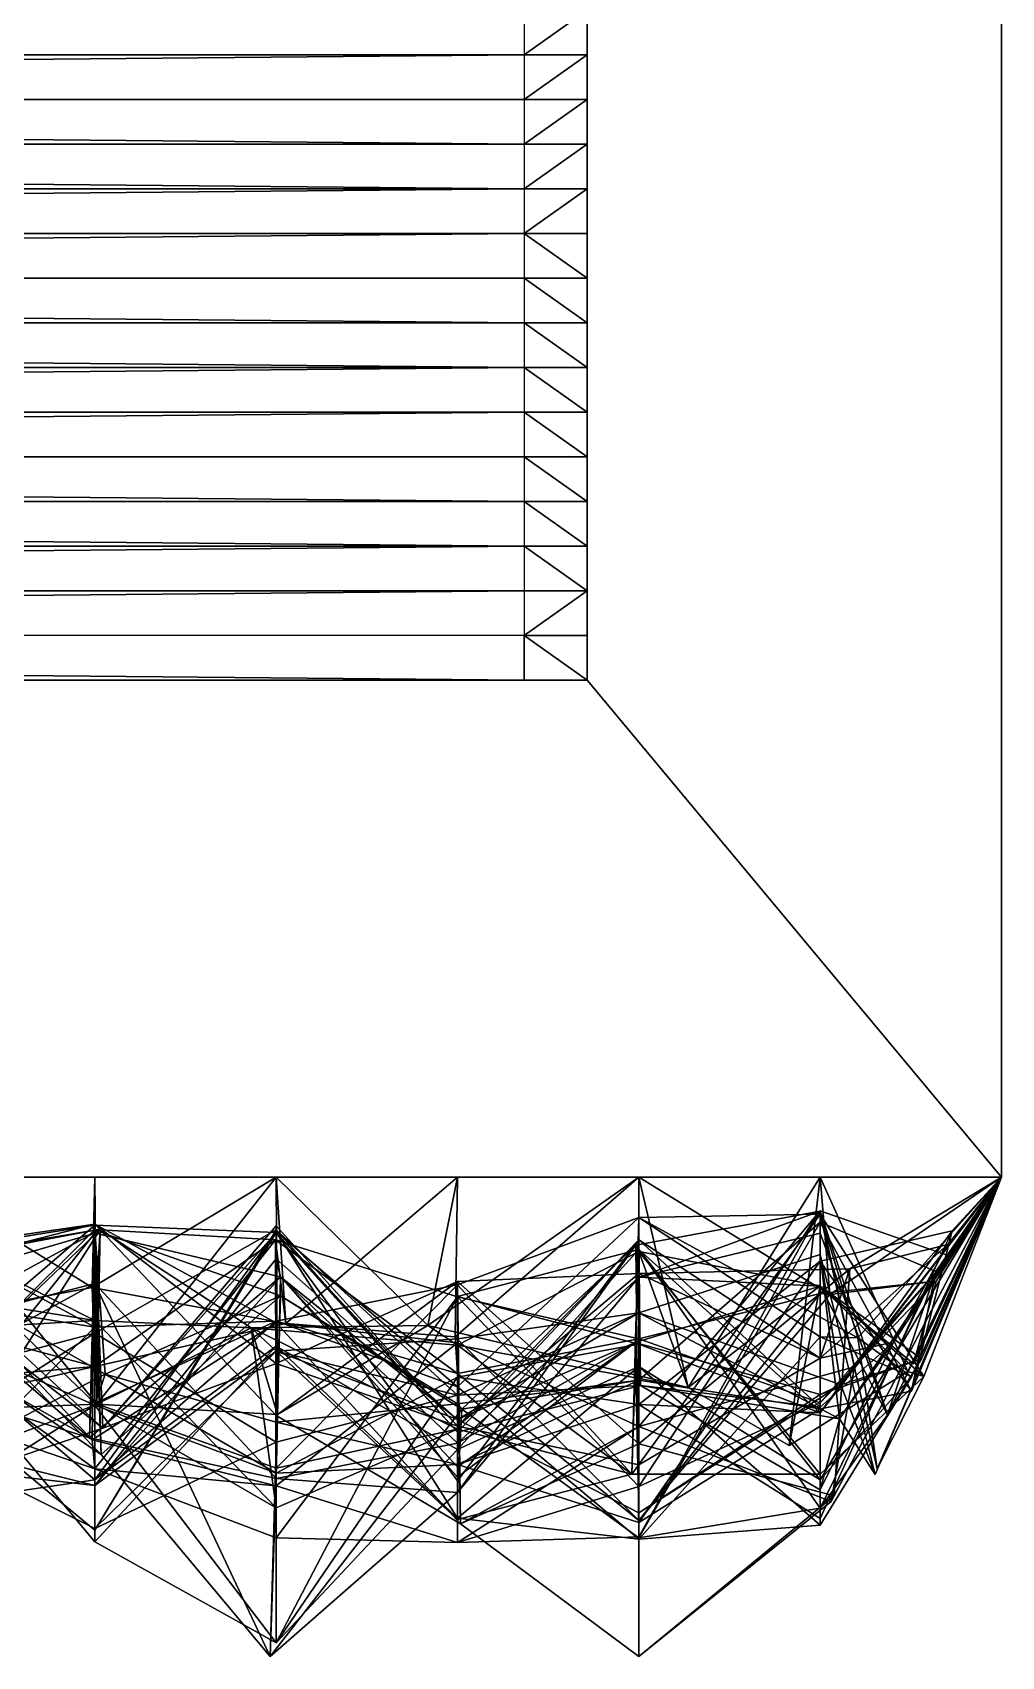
# Model space of a CAD drawing. Extents: x -50 to 50, y -156 to 3.
# Drawn here: x 23.31 to 35, y -155.78 to -136.18 of the extents above; entities that cross this region are included whole.
import ezdxf

# ---------------------------------------------------------------- set-up
doc = ezdxf.new("R2010")
doc.units = 0
doc.linetypes.add('SOLIDLINE', pattern=[0])
for name, color, linetype in [('hull__2', 14, 'SOLIDLINE'), ('kattoelementti1_polysurface5_po', 250, 'SOLIDLINE'), ('rearwall_diffuse__2', 14, 'SOLIDLINE'), ('reduce_kattoelementti1_polysurf', 250, 'SOLIDLINE')]:
    doc.layers.add(name, color=color, linetype=linetype)

msp = doc.modelspace()

# ---------------------------------------------------------------- linework, layer by layer
at = {"layer": 'hull__2', "color": 14}
for points in [[(35, 0), (35, -150), (-35, -150), (-35, 0)], [(35, -150, 40), (35, 0, 40), (30, -6, 40), (30, -144, 40)], [(35, 0), (35, -14.1605, 4.62588), (35, -69.3826, 4.62588), (35, -150)], [(35, -14.1605, 36), (35, 0, 40), (35, -150, 40), (35, -69.3826, 36)], [(35, -69.3826, 4.62588), (35, -69.3826, 36), (35, -150, 40), (35, -150)], [(35, -150, 40), (30, -144, 40), (-30, -144, 40), (-35, -150, 40)]]:
    msp.add_3dface(points, dxfattribs=at)
at = {"layer": 'kattoelementti1_polysurface5_po', "color": 250}
for points in [[(29.2422, -136.453, 42.2319), (30, -135.914, 40), (29.2422, -135.914, 42.7622)], [(29.2422, -136.453, 42.2319), (30, -136.453, 40), (30, -135.914, 40)], [(29.2422, -136.992, 41.6732), (30, -136.453, 40), (29.2422, -136.453, 42.2319)], [(30, -136.453, 40), (29.2422, -136.992, 41.6732), (30, -136.992, 40)], [(29.2422, -137.531, 41.1799), (30, -136.992, 40), (29.2422, -136.992, 41.6732)], [(29.2422, -137.531, 41.1799), (30, -137.531, 40), (30, -136.992, 40)], [(29.2422, -138.07, 40.8346), (30, -137.531, 40), (29.2422, -137.531, 41.1799)], [(30, -138.07, 40), (30, -137.531, 40), (29.2422, -138.07, 40.8346)], [(29.2422, -138.609, 40.6951), (30, -138.07, 40), (29.2422, -138.07, 40.8346)], [(29.2422, -138.609, 40.6951), (30, -138.609, 40), (30, -138.07, 40)], [(30, -139.148, 40), (29.2422, -138.609, 40.6951), (29.2422, -139.148, 40.7849)], [(30, -138.609, 40), (29.2422, -138.609, 40.6951), (30, -139.148, 40)], [(30, -139.688, 40), (29.2422, -139.148, 40.7849), (29.2422, -139.688, 41.0888)], [(29.2422, -139.148, 40.7849), (30, -139.688, 40), (30, -139.148, 40)], [(30, -140.227, 40), (29.2422, -139.688, 41.0888), (29.2422, -140.227, 41.556)], [(30, -140.227, 40), (30, -139.688, 40), (29.2422, -139.688, 41.0888)], [(30, -140.766, 40), (29.2422, -140.227, 41.556), (29.2422, -140.766, 42.1081)], [(30, -140.766, 40), (30, -140.227, 40), (29.2422, -140.227, 41.556)], [(30, -141.305, 40), (29.2422, -140.766, 42.1081), (29.2422, -141.305, 42.6527)], [(30, -140.766, 40), (29.2422, -140.766, 42.1081), (30, -141.305, 40)], [(30, -141.844, 40), (29.2422, -141.305, 42.6527), (29.2422, -141.844, 43.0984)], [(29.2422, -141.305, 42.6527), (30, -141.844, 40), (30, -141.305, 40)], [(30, -142.383, 40), (29.2422, -141.844, 43.0984), (29.2422, -142.383, 43.3706)], [(30, -142.383, 40), (30, -141.844, 40), (29.2422, -141.844, 43.0984)], [(30, -142.922, 40), (29.2422, -142.383, 43.3706), (29.2422, -142.922, 43.4237)], [(30, -142.922, 40), (30, -142.383, 40), (29.2422, -142.383, 43.3706)], [(29.2422, -143.461, 43.2487), (30, -142.922, 40), (29.2422, -142.922, 43.4237)], [(30, -142.922, 40), (29.2422, -143.461, 43.2487), (30, -143.461, 40)], [(-29.2422, -143.461, 43.2487), (29.2422, -144, 40), (29.2422, -143.461, 43.2487)], [(-29.2422, -143.461, 43.2487), (-29.2422, -144, 40), (29.2422, -144, 40)], [(30, -144, 40), (29.2422, -143.461, 43.2487), (29.2422, -144, 40)], [(29.2422, -143.461, 43.2487), (30, -144, 40), (30, -143.461, 40)]]:
    msp.add_3dface(points, dxfattribs=at)
at = {"layer": 'rearwall_diffuse__2', "color": 14}
for points in [[(24.0857, -152.738, 39.2827), (21.875, -150, 40), (21.8244, -152.825, 39.267)], [(21.875, -150), (24.0296, -151.332, 0.95821), (21.9395, -151.72, 1.03944)], [(24.0625, -150), (24.0296, -151.332, 0.95821), (21.875, -150)], [(21.875, -150, 40), (24.0857, -152.738, 39.2827), (24.0625, -150, 40)], [(24.0296, -151.332, 0.95821), (26.25, -150), (26.366, -151.763, 1.02193)], [(26.25, -150), (24.0296, -151.332, 0.95821), (24.0625, -150)], [(24.0625, -150, 40), (24.0857, -152.738, 39.2827), (26.25, -150, 40)], [(26.25, -150, 40), (24.0857, -152.738, 39.2827), (26.2669, -152.865, 39.2598)], [(28.4375, -150), (26.366, -151.763, 1.02193), (26.25, -150)], [(28.0803, -151.787, 39.4543), (26.25, -150, 40), (26.2669, -152.865, 39.2598)], [(26.25, -150, 40), (28.0803, -151.787, 39.4543), (28.4375, -150, 40)], [(26.366, -151.763, 1.02193), (28.4375, -150), (28.4099, -151.925, 1.07113)], [(30.625, -150, 40), (28.0803, -151.787, 39.4543), (31.2187, -152.536, 39.3191)], [(28.4375, -150, 40), (28.0803, -151.787, 39.4543), (30.625, -150, 40)], [(28.4099, -151.925, 1.07113), (30.625, -150), (30.625, -154.141, 1.25)], [(30.625, -150), (28.4099, -151.925, 1.07113), (28.4375, -150)], [(30.625, -150), (32.9303, -151.416, 1.00044), (30.625, -154.141, 1.25)], [(32.8125, -150), (32.9303, -151.416, 1.00044), (30.625, -150)], [(30.625, -150, 40), (31.2187, -152.536, 39.3191), (32.8125, -150, 40)], [(32.8125, -150, 40), (31.2187, -152.536, 39.3191), (32.4396, -153.236, 39.1929)], [(33.8686, -152.346, 39.3535), (32.8125, -150, 40), (32.4396, -153.236, 39.1929)], [(32.8133, -153.65, 31.2495), (32.8125, -152.844, 30), (35, -150, 30)], [(32.8125, -152.844, 30), (34.4046, -150.647, 28.7568), (35, -150, 30)], [(35, -150), (32.9303, -151.416, 1.00044), (32.8125, -150)], [(32.8125, -150, 40), (33.8686, -152.346, 39.3535), (35, -150, 40)], [(32.8133, -153.65, 31.2495), (35, -150, 30), (35, -150, 31.25)], [(35, -150, 31.25), (33.9146, -152.407, 33.1234), (32.8133, -153.65, 31.2495)], [(32.9303, -151.416, 1.00044), (35, -150), (33.9377, -152.253, 1.03908)], [(32.983, -153.846, 8.26352), (32.9434, -153.914, 7.49351), (35, -150, 7.5)], [(33.2259, -152.286, 6.40867), (35, -150, 7.5), (32.9434, -153.914, 7.49351)], [(32.983, -153.846, 8.26352), (35, -150, 7.5), (35, -150, 8.75)], [(33.1695, -151.105, 9.8281), (32.983, -153.846, 8.26352), (35, -150, 8.75)], [(33.0445, -152.917, 14.9662), (35, -150, 16.25), (33.4773, -153.586, 16.327)], [(35, -150, 16.25), (33.0445, -152.917, 14.9662), (35, -150, 15)], [(33.6978, -151.991, 13.2851), (35, -150, 15), (33.0445, -152.917, 14.9662)], [(35, -150, 17.5), (34.0343, -152.191, 19.3828), (33.0612, -152.506, 17.4643)], [(35, -150, 16.25), (33.0612, -152.506, 17.4643), (33.4773, -153.586, 16.327)], [(35, -150, 17.5), (33.0612, -152.506, 17.4643), (35, -150, 16.25)], [(35, -150, 10), (34.3533, -150.81, 11.1916), (33.1695, -151.105, 9.8281)], [(33.1695, -151.105, 9.8281), (35, -150, 8.75), (35, -150, 10)], [(33.2259, -152.286, 6.40867), (35, -150, 5), (35, -150, 6.25)], [(33.2259, -152.286, 6.40867), (34.3763, -150.951, 4.32978), (35, -150, 5)], [(35, -150, 7.5), (33.2259, -152.286, 6.40867), (35, -150, 6.25)], [(33.2653, -151.936, 35.0609), (35, -150, 36.25), (33.4988, -153.518, 36.3014)], [(35, -150, 36.25), (33.2653, -151.936, 35.0609), (35, -150, 35)], [(33.9146, -152.407, 33.1234), (35, -150, 35), (33.2653, -151.936, 35.0609)], [(35, -150, 36.25), (34.063, -152.406, 37.9917), (33.4988, -153.518, 36.3014)], [(35, -150, 23.75), (33.6256, -152.867, 21.9811), (35, -150, 22.5)], [(34.2081, -151.136, 24.1639), (33.6256, -152.867, 21.9811), (35, -150, 23.75)], [(34.0343, -152.191, 19.3828), (35, -150, 21.25), (33.6256, -152.867, 21.9811)], [(35, -150, 22.5), (33.6256, -152.867, 21.9811), (35, -150, 21.25)], [(35, -150, 13.75), (33.6978, -151.991, 13.2851), (35, -150, 12.5)], [(33.6978, -151.991, 13.2851), (34.3533, -150.81, 11.1916), (35, -150, 12.5)], [(35, -150, 15), (33.6978, -151.991, 13.2851), (35, -150, 13.75)], [(35, -150, 38.75), (33.8686, -152.346, 39.3535), (34.063, -152.406, 37.9917)], [(35, -150, 40), (33.8686, -152.346, 39.3535), (35, -150, 38.75)], [(34.4046, -150.647, 28.7568), (33.9144, -152.583, 26.6114), (35, -150, 27.5)], [(35, -150, 25), (33.9144, -152.583, 26.6114), (34.2081, -151.136, 24.1639)], [(35, -150, 26.25), (33.9144, -152.583, 26.6114), (35, -150, 25)], [(35, -150, 27.5), (33.9144, -152.583, 26.6114), (35, -150, 26.25)], [(35, -150, 33.75), (33.9146, -152.407, 33.1234), (35, -150, 32.5)], [(35, -150, 32.5), (33.9146, -152.407, 33.1234), (35, -150, 31.25)], [(35, -150, 35), (33.9146, -152.407, 33.1234), (35, -150, 33.75)], [(35, -150, 1.25), (33.9377, -152.253, 1.03908), (35, -150)], [(35, -150, 1.25), (34.2136, -151.253, 2.34656), (33.9377, -152.253, 1.03908)], [(35, -150, 18.75), (34.0343, -152.191, 19.3828), (35, -150, 17.5)], [(35, -150, 21.25), (34.0343, -152.191, 19.3828), (35, -150, 20)], [(35, -150, 20), (34.0343, -152.191, 19.3828), (35, -150, 18.75)], [(35, -150, 38.75), (34.063, -152.406, 37.9917), (35, -150, 37.5)], [(35, -150, 37.5), (34.063, -152.406, 37.9917), (35, -150, 36.25)], [(35, -150, 25), (34.2081, -151.136, 24.1639), (35, -150, 23.75)], [(34.2136, -151.253, 2.34656), (35, -150, 3.75), (34.3763, -150.951, 4.32978)], [(35, -150, 3.75), (34.2136, -151.253, 2.34656), (35, -150, 2.5)], [(35, -150, 2.5), (34.2136, -151.253, 2.34656), (35, -150, 1.25)], [(35, -150, 11.25), (34.3533, -150.81, 11.1916), (35, -150, 10)], [(35, -150, 12.5), (34.3533, -150.81, 11.1916), (35, -150, 11.25)], [(35, -150, 5), (34.3763, -150.951, 4.32978), (35, -150, 3.75)], [(34.4046, -150.647, 28.7568), (35, -150, 27.5), (35, -150, 28.75)], [(35, -150, 30), (34.4046, -150.647, 28.7568), (35, -150, 28.75)], [(30.625, -150.487, 35), (28.4375, -152.528, 33.75), (30.625, -154.369, 33.75)], [(28.4375, -151.3, 35), (28.4375, -152.528, 33.75), (30.625, -150.487, 35)], [(30.5404, -153.585, 36.8255), (28.4375, -151.3, 35), (30.625, -150.487, 35)], [(30.625, -150.487, 35), (32.8125, -150.444, 36.25), (30.5404, -153.585, 36.8255)], [(30.5404, -153.585, 36.8255), (32.8125, -150.444, 36.25), (32.8125, -153.582, 37.5)], [(30.625, -151.205, 21.25), (32.8125, -150.409, 22.5), (30.5872, -150.82, 23.0025)], [(32.8125, -150.409, 22.5), (32.8125, -153.992, 23.75), (30.5872, -150.82, 23.0025)], [(32.8125, -150.404, 5), (30.625, -153.007, 6.25), (30.625, -154.34, 5)], [(32.8125, -150.404, 5), (33.2259, -152.286, 6.40867), (30.625, -153.007, 6.25)], [(30.625, -153.733, 3.75), (32.8125, -150.404, 5), (30.625, -154.34, 5)], [(30.625, -153.733, 3.75), (32.8125, -152.721, 3.75), (32.8125, -150.404, 5)], [(30.625, -151.205, 21.25), (32.8125, -150.674, 21.25), (32.8125, -150.409, 22.5)], [(32.8125, -150.444, 36.25), (30.625, -150.487, 35), (33.2653, -151.936, 35.0609)], [(30.625, -150.487, 35), (32.8125, -151.925, 33.75), (33.2653, -151.936, 35.0609)], [(30.625, -154.369, 33.75), (32.8125, -151.925, 33.75), (30.625, -150.487, 35)], [(34.3763, -150.951, 4.32978), (33.2259, -152.286, 6.40867), (32.8125, -150.404, 5)], [(32.8125, -150.404, 5), (32.8125, -152.721, 3.75), (34.3763, -150.951, 4.32978)], [(33.6256, -152.867, 21.9811), (32.8125, -153.992, 23.75), (32.8125, -150.409, 22.5)], [(32.8125, -150.409, 22.5), (32.8125, -150.674, 21.25), (33.6256, -152.867, 21.9811)], [(33.4988, -153.518, 36.3014), (32.8125, -150.444, 36.25), (33.2653, -151.936, 35.0609)], [(32.8125, -150.444, 36.25), (34.063, -152.406, 37.9917), (32.8125, -153.582, 37.5)], [(34.063, -152.406, 37.9917), (32.8125, -150.444, 36.25), (33.4988, -153.518, 36.3014)], [(21.7497, -151.158, 9.23055), (24.0625, -150.565, 8.75), (24.1564, -153.029, 10.8298)], [(21.875, -150.884, 7.5), (24.0625, -150.565, 8.75), (21.7497, -151.158, 9.23055)], [(21.875, -151.053, 25), (24.0625, -150.64, 26.25), (21.782, -151.019, 26.7967)], [(21.782, -151.019, 26.7967), (24.0625, -150.64, 26.25), (24.1844, -152.378, 28.31)], [(24.1263, -150.63, 38.0081), (21.8244, -152.825, 39.267), (21.875, -154.171, 38.75)], [(21.8244, -152.825, 39.267), (24.1263, -150.63, 38.0081), (24.0857, -152.738, 39.2827)], [(24.0625, -150.676, 18.75), (21.875, -151.316, 20), (21.8259, -153.464, 18.1369)], [(24.0625, -153.72, 17.5), (24.0625, -150.676, 18.75), (21.8259, -153.464, 18.1369)], [(24.0625, -150.565, 8.75), (21.875, -150.884, 7.5), (24.0272, -153.167, 6.80151)], [(21.875, -150.928, 12.5), (24.1564, -153.029, 10.8298), (24.0625, -150.576, 12.5)], [(21.875, -152.457, 13.75), (24.0625, -150.576, 12.5), (24.0625, -154.261, 13.75)], [(21.875, -150.928, 12.5), (24.0625, -150.576, 12.5), (21.875, -152.457, 13.75)], [(24.0625, -151.729, 36.25), (21.875, -150.625, 35), (24.0625, -152.725, 35)], [(21.875, -150.625, 35), (24.0625, -151.729, 36.25), (21.875, -151.38, 36.25)], [(21.875, -150.625, 35), (24.0625, -151.811, 33.75), (24.0625, -152.725, 35)], [(21.875, -151.461, 33.75), (24.0625, -151.811, 33.75), (21.875, -150.625, 35)], [(21.875, -151.858, 37.5), (24.1263, -150.63, 38.0081), (21.875, -154.171, 38.75)], [(21.875, -151.858, 37.5), (24.0625, -151.729, 36.25), (24.1263, -150.63, 38.0081)], [(24.0625, -150.64, 26.25), (21.875, -151.053, 25), (24.1369, -153.347, 24.2132)], [(21.875, -151.316, 20), (24.0625, -150.676, 18.75), (23.9956, -153.146, 20.7596)], [(21.9013, -152.78, 4.39227), (24.0625, -150.629, 3.75), (24.0625, -153.518, 5)], [(21.9013, -152.78, 4.39227), (24.0625, -152.285, 2.5), (24.0625, -150.629, 3.75)], [(23.9956, -153.146, 20.7596), (24.0625, -150.676, 18.75), (26.303, -151.202, 19.3116)], [(26.25, -151.755, 7.5), (24.0625, -150.565, 8.75), (24.0272, -153.167, 6.80151)], [(26.25, -152.875, 8.75), (24.0625, -150.565, 8.75), (26.25, -151.755, 7.5)], [(24.0625, -150.565, 8.75), (26.25, -152.249, 10), (24.1564, -153.029, 10.8298)], [(26.25, -152.249, 10), (24.0625, -150.565, 8.75), (26.25, -152.875, 8.75)], [(26.25, -150.667, 12.5), (24.0625, -154.261, 13.75), (24.0625, -150.576, 12.5)], [(24.1564, -153.029, 10.8298), (26.25, -150.667, 12.5), (24.0625, -150.576, 12.5)], [(26.2411, -150.756, 2.95586), (24.0625, -150.629, 3.75), (24.0625, -152.285, 2.5)], [(24.0625, -153.518, 5), (24.0625, -150.629, 3.75), (26.2411, -150.756, 2.95586)], [(24.1263, -150.63, 38.0081), (24.0625, -151.729, 36.25), (25.9489, -151.819, 38.2161)], [(26.25, -150.633, 13.75), (24.0625, -154.261, 13.75), (26.25, -150.667, 12.5)], [(26.25, -150.633, 13.75), (24.0625, -151.881, 15), (24.0625, -154.261, 13.75)], [(26.25, -153.195, 15), (24.0625, -151.881, 15), (26.25, -150.633, 13.75)], [(26.3001, -151.432, 25.887), (24.0625, -150.64, 26.25), (24.1369, -153.347, 24.2132)], [(26.3001, -151.432, 25.887), (24.1844, -152.378, 28.31), (24.0625, -150.64, 26.25)], [(26.25, -151.736, 33.75), (24.0625, -153.652, 32.5), (26.25, -150.654, 32.5)], [(24.0625, -153.652, 32.5), (26.25, -152.038, 31.25), (26.25, -150.654, 32.5)], [(24.0625, -153.72, 17.5), (26.303, -151.202, 19.3116), (24.0625, -150.676, 18.75)], [(25.9489, -151.819, 38.2161), (24.0857, -152.738, 39.2827), (24.1263, -150.63, 38.0081)], [(26.25, -152.249, 10), (26.25, -150.588, 11.25), (24.1564, -153.029, 10.8298)], [(26.25, -150.667, 12.5), (24.1564, -153.029, 10.8298), (26.25, -150.588, 11.25)], [(26.25, -150.588, 11.25), (28.4375, -153.003, 11.25), (26.25, -150.667, 12.5)], [(26.25, -152.249, 10), (28.4375, -153.003, 11.25), (26.25, -150.588, 11.25)], [(26.25, -150.633, 13.75), (28.4375, -152.631, 15), (26.25, -153.195, 15)], [(26.25, -150.633, 13.75), (28.4375, -153.075, 13.75), (28.4375, -152.631, 15)], [(26.25, -150.667, 12.5), (28.4375, -153.075, 13.75), (26.25, -150.633, 13.75)], [(26.25, -152.038, 31.25), (28.4375, -154.113, 32.5), (26.25, -150.654, 32.5)], [(28.4375, -152.528, 33.75), (26.25, -150.654, 32.5), (28.4375, -154.113, 32.5)], [(26.25, -150.654, 32.5), (28.4375, -152.528, 33.75), (26.25, -151.736, 33.75)], [(26.25, -150.667, 12.5), (28.4375, -153.003, 11.25), (28.4375, -153.663, 12.5)], [(28.4375, -153.075, 13.75), (26.25, -150.667, 12.5), (28.4375, -153.663, 12.5)], [(32.8125, -150.542, 25), (30.625, -152.447, 26.25), (30.625, -154.353, 25)], [(32.8125, -150.542, 25), (32.8125, -152.796, 26.25), (30.625, -152.447, 26.25)], [(30.625, -154.353, 25), (32.8125, -153.992, 23.75), (32.8125, -150.542, 25)], [(32.8125, -151.313, 20), (32.8125, -150.674, 21.25), (30.625, -151.205, 21.25)], [(33.9144, -152.583, 26.6114), (32.8125, -150.542, 25), (34.2081, -151.136, 24.1639)], [(33.9144, -152.583, 26.6114), (32.8125, -152.796, 26.25), (32.8125, -150.542, 25)], [(32.8125, -150.542, 25), (32.8125, -153.992, 23.75), (34.2081, -151.136, 24.1639)], [(34.4046, -150.647, 28.7568), (32.8125, -151.014, 27.5), (33.9144, -152.583, 26.6114)], [(34.4046, -150.647, 28.7568), (32.8125, -154.119, 28.75), (32.8125, -151.014, 27.5)], [(32.8125, -152.844, 30), (32.8125, -154.119, 28.75), (34.4046, -150.647, 28.7568)], [(33.6256, -152.867, 21.9811), (32.8125, -150.674, 21.25), (32.8125, -151.313, 20)], [(21.875, -150.884, 7.5), (21.875, -151.934, 6.25), (24.0272, -153.167, 6.80151)], [(24.0625, -152.285, 2.5), (26.366, -151.763, 1.02193), (26.2411, -150.756, 2.95586)], [(24.0625, -153.518, 5), (26.2411, -150.756, 2.95586), (26.25, -154.35, 5)], [(26.366, -151.763, 1.02193), (28.4375, -152.369, 2.5), (26.2411, -150.756, 2.95586)], [(28.4375, -151.442, 3.75), (26.25, -154.35, 5), (26.2411, -150.756, 2.95586)], [(28.4375, -152.369, 2.5), (28.4375, -151.442, 3.75), (26.2411, -150.756, 2.95586)], [(28.4375, -153.003, 11.25), (30.625, -150.755, 12.5), (28.4375, -153.663, 12.5)], [(30.625, -150.755, 12.5), (28.4375, -153.003, 11.25), (30.625, -153.47, 11.25)], [(30.625, -150.755, 12.5), (28.4375, -153.075, 13.75), (28.4375, -153.663, 12.5)], [(30.6439, -152.513, 14.2405), (28.4375, -153.075, 13.75), (30.625, -150.755, 12.5)], [(28.4375, -153.803, 22.5), (30.625, -151.205, 21.25), (30.5872, -150.82, 23.0025)], [(30.5872, -150.82, 23.0025), (28.4907, -152.799, 24.2936), (28.4375, -153.803, 22.5)], [(28.4375, -151.44, 30), (30.625, -150.87, 31.25), (28.4375, -153.286, 31.25)], [(30.625, -152.015, 30), (30.625, -150.87, 31.25), (28.4375, -151.44, 30)], [(30.625, -152.285, 32.5), (28.4375, -153.286, 31.25), (30.625, -150.87, 31.25)], [(31.2187, -152.536, 39.3191), (28.4375, -152.026, 38.75), (30.625, -150.894, 38.75)], [(28.4375, -152.026, 38.75), (30.5404, -153.585, 36.8255), (30.625, -150.894, 38.75)], [(30.625, -154.353, 25), (28.4907, -152.799, 24.2936), (30.5872, -150.82, 23.0025)], [(32.8125, -153.582, 37.5), (30.625, -150.894, 38.75), (30.5404, -153.585, 36.8255)], [(30.5872, -150.82, 23.0025), (32.8125, -153.992, 23.75), (30.625, -154.353, 25)], [(30.625, -150.755, 12.5), (32.8125, -152.185, 11.25), (32.8125, -152.773, 12.5)], [(30.625, -153.47, 11.25), (32.8125, -152.185, 11.25), (30.625, -150.755, 12.5)], [(32.8125, -152.773, 12.5), (30.6439, -152.513, 14.2405), (30.625, -150.755, 12.5)], [(30.625, -150.87, 31.25), (32.8125, -152.844, 30), (32.8133, -153.65, 31.2495)], [(30.625, -152.015, 30), (32.8125, -152.844, 30), (30.625, -150.87, 31.25)], [(32.8133, -153.65, 31.2495), (30.625, -152.285, 32.5), (30.625, -150.87, 31.25)], [(32.8125, -151.309, 38.75), (31.2187, -152.536, 39.3191), (30.625, -150.894, 38.75)], [(32.8125, -153.582, 37.5), (32.8125, -151.309, 38.75), (30.625, -150.894, 38.75)], [(34.3533, -150.81, 11.1916), (32.8125, -152.185, 11.25), (33.1695, -151.105, 9.8281)], [(33.6978, -151.991, 13.2851), (32.8125, -152.185, 11.25), (34.3533, -150.81, 11.1916)], [(21.782, -151.019, 26.7967), (24.1844, -152.378, 28.31), (21.875, -153.576, 28.75)], [(24.1564, -153.029, 10.8298), (21.875, -150.928, 12.5), (21.875, -153.808, 11.25)], [(21.875, -151.053, 25), (21.8983, -151.838, 23.2472), (24.1369, -153.347, 24.2132)], [(26.25, -150.986, 17.5), (26.303, -151.202, 19.3116), (24.0625, -153.72, 17.5)], [(24.0625, -153.72, 17.5), (26.25, -152.1, 16.25), (26.25, -150.986, 17.5)], [(26.25, -152.1, 16.25), (28.4375, -152.923, 17.5), (26.25, -150.986, 17.5)], [(26.25, -150.986, 17.5), (28.4375, -152.923, 17.5), (26.303, -151.202, 19.3116)], [(33.0445, -152.917, 14.9662), (32.8125, -150.934, 16.25), (30.625, -151.638, 16.25)], [(30.625, -151.638, 16.25), (32.8125, -150.934, 16.25), (33.0612, -152.506, 17.4643)], [(30.625, -154.165, 27.5), (32.8125, -152.796, 26.25), (32.8125, -151.014, 27.5)], [(32.8125, -151.014, 27.5), (30.625, -152.741, 28.75), (30.625, -154.165, 27.5)], [(32.8125, -151.014, 27.5), (32.8125, -154.119, 28.75), (30.625, -152.741, 28.75)], [(33.1695, -151.105, 9.8281), (32.8125, -152.185, 11.25), (30.625, -151.163, 10)], [(33.1695, -151.105, 9.8281), (30.625, -153.217, 8.75), (32.983, -153.846, 8.26352)], [(30.625, -151.163, 10), (30.625, -153.217, 8.75), (33.1695, -151.105, 9.8281)], [(33.4773, -153.586, 16.327), (32.8125, -150.934, 16.25), (33.0445, -152.917, 14.9662)], [(33.0612, -152.506, 17.4643), (32.8125, -150.934, 16.25), (33.4773, -153.586, 16.327)], [(32.8125, -152.721, 3.75), (34.2136, -151.253, 2.34656), (34.3763, -150.951, 4.32978)], [(32.8125, -151.014, 27.5), (32.8125, -152.796, 26.25), (33.9144, -152.583, 26.6114)], [(21.7497, -151.158, 9.23055), (24.1564, -153.029, 10.8298), (21.875, -153.808, 11.25)], [(24.0625, -151.281, 22.5), (21.875, -152.479, 21.25), (23.9956, -153.146, 20.7596)], [(21.8983, -151.838, 23.2472), (21.875, -152.479, 21.25), (24.0625, -151.281, 22.5)], [(24.0625, -151.281, 22.5), (24.1369, -153.347, 24.2132), (21.8983, -151.838, 23.2472)], [(26.303, -151.202, 19.3116), (26.25, -153.635, 21.25), (23.9956, -153.146, 20.7596)], [(24.0625, -151.281, 22.5), (23.9956, -153.146, 20.7596), (26.25, -153.635, 21.25)], [(26.1779, -155.782, 22.8993), (24.1369, -153.347, 24.2132), (24.0625, -151.281, 22.5)], [(24.0625, -151.281, 22.5), (26.25, -153.635, 21.25), (26.1779, -155.782, 22.8993)], [(26.303, -151.202, 19.3116), (28.4375, -153.211, 21.25), (26.25, -153.635, 21.25)], [(28.4375, -151.258, 10), (28.4375, -153.003, 11.25), (26.25, -152.249, 10)], [(28.4375, -151.258, 10), (26.25, -152.875, 8.75), (28.4725, -154.182, 7.984)], [(26.25, -152.249, 10), (26.25, -152.875, 8.75), (28.4375, -151.258, 10)], [(26.25, -151.736, 33.75), (28.4375, -151.3, 35), (26.25, -153.511, 35)], [(26.25, -151.736, 33.75), (28.4375, -152.528, 33.75), (28.4375, -151.3, 35)], [(28.4375, -153.042, 36.25), (26.25, -153.511, 35), (28.4375, -151.3, 35)], [(28.4375, -153.495, 20), (28.4375, -153.211, 21.25), (26.303, -151.202, 19.3116)], [(26.303, -151.202, 19.3116), (28.4375, -153.621, 18.75), (28.4375, -153.495, 20)], [(26.303, -151.202, 19.3116), (28.4375, -152.923, 17.5), (28.4375, -153.621, 18.75)], [(30.625, -151.163, 10), (28.4375, -151.258, 10), (30.625, -153.217, 8.75)], [(28.4375, -153.003, 11.25), (30.625, -151.163, 10), (30.625, -153.47, 11.25)], [(30.625, -151.163, 10), (28.4375, -153.003, 11.25), (28.4375, -151.258, 10)], [(28.4375, -153.211, 21.25), (30.5819, -151.995, 19.4819), (30.625, -151.205, 21.25)], [(28.4375, -153.803, 22.5), (28.4375, -153.211, 21.25), (30.625, -151.205, 21.25)], [(30.625, -153.217, 8.75), (28.4375, -151.258, 10), (28.4725, -154.182, 7.984)], [(30.5404, -153.585, 36.8255), (28.4375, -153.042, 36.25), (28.4375, -151.3, 35)], [(32.8125, -151.313, 20), (30.625, -151.205, 21.25), (30.5819, -151.995, 19.4819)], [(30.5819, -151.995, 19.4819), (32.8125, -152.623, 18.75), (32.8125, -151.313, 20)], [(30.625, -151.163, 10), (32.8125, -152.185, 11.25), (30.625, -153.47, 11.25)], [(31.2187, -152.536, 39.3191), (32.8125, -151.309, 38.75), (32.4396, -153.236, 39.1929)], [(32.8125, -151.309, 38.75), (33.8686, -152.346, 39.3535), (32.4396, -153.236, 39.1929)], [(34.2081, -151.136, 24.1639), (32.8125, -153.992, 23.75), (33.6256, -152.867, 21.9811)], [(34.2136, -151.253, 2.34656), (32.8125, -152.721, 3.75), (32.8125, -151.402, 2.5)], [(32.8125, -151.402, 2.5), (32.9303, -151.416, 1.00044), (34.2136, -151.253, 2.34656)], [(34.063, -152.406, 37.9917), (32.8125, -151.309, 38.75), (32.8125, -153.582, 37.5)], [(33.8686, -152.346, 39.3535), (32.8125, -151.309, 38.75), (34.063, -152.406, 37.9917)], [(33.6256, -152.867, 21.9811), (32.8125, -151.313, 20), (34.0343, -152.191, 19.3828)], [(32.8125, -151.313, 20), (32.8125, -152.623, 18.75), (34.0343, -152.191, 19.3828)], [(34.2136, -151.253, 2.34656), (32.9303, -151.416, 1.00044), (33.9377, -152.253, 1.03908)], [(21.875, -151.316, 20), (23.9956, -153.146, 20.7596), (21.875, -152.479, 21.25)], [(21.875, -151.38, 36.25), (24.0625, -151.729, 36.25), (21.875, -151.858, 37.5)], [(21.875, -153.974, 32.5), (24.0625, -151.811, 33.75), (21.875, -151.461, 33.75)], [(24.0625, -152.285, 2.5), (21.9395, -151.72, 1.03944), (24.0296, -151.332, 0.95821)], [(24.0625, -152.285, 2.5), (24.0296, -151.332, 0.95821), (26.366, -151.763, 1.02193)], [(26.3001, -151.432, 25.887), (24.1369, -153.347, 24.2132), (26.1779, -155.782, 22.8993)], [(26.25, -152.957, 27.5), (24.1844, -152.378, 28.31), (26.3001, -151.432, 25.887)], [(26.3001, -151.432, 25.887), (26.1779, -155.782, 22.8993), (28.4907, -152.799, 24.2936)], [(28.4375, -152.735, 26.25), (26.25, -152.957, 27.5), (26.3001, -151.432, 25.887)], [(28.4375, -153.286, 31.25), (26.25, -155.618, 30), (28.4375, -151.44, 30)], [(26.25, -155.618, 30), (28.4375, -152.414, 28.75), (28.4375, -151.44, 30)], [(26.25, -154.35, 5), (28.4375, -151.442, 3.75), (28.4375, -154.406, 5)], [(28.4907, -152.799, 24.2936), (28.4375, -152.735, 26.25), (26.3001, -151.432, 25.887)], [(28.4375, -152.414, 28.75), (30.625, -152.015, 30), (28.4375, -151.44, 30)], [(30.625, -153.733, 3.75), (28.4375, -154.406, 5), (28.4375, -151.442, 3.75)], [(28.4375, -151.442, 3.75), (30.625, -151.951, 2.5), (30.625, -153.733, 3.75)], [(30.625, -151.951, 2.5), (28.4375, -151.442, 3.75), (28.4375, -152.369, 2.5)], [(32.8125, -151.402, 2.5), (30.625, -154.141, 1.25), (32.9303, -151.416, 1.00044)], [(30.625, -151.951, 2.5), (30.625, -154.141, 1.25), (32.8125, -151.402, 2.5)], [(32.8125, -151.402, 2.5), (32.8125, -152.721, 3.75), (30.625, -151.951, 2.5)], [(30.625, -151.638, 16.25), (28.4375, -152.631, 15), (30.6439, -152.513, 14.2405)], [(30.625, -151.638, 16.25), (28.4375, -151.949, 16.25), (28.4375, -152.631, 15)], [(28.4375, -152.923, 17.5), (30.625, -151.638, 16.25), (30.625, -154.05, 17.5)], [(28.4375, -152.923, 17.5), (28.4375, -151.949, 16.25), (30.625, -151.638, 16.25)], [(33.0445, -152.917, 14.9662), (30.625, -151.638, 16.25), (30.6439, -152.513, 14.2405)], [(30.625, -151.638, 16.25), (33.0612, -152.506, 17.4643), (30.625, -154.05, 17.5)], [(21.875, -152.473, 2.5), (21.9395, -151.72, 1.03944), (24.0625, -152.285, 2.5)], [(21.875, -151.785, 31.25), (24.0625, -152.752, 30), (24.0625, -154.401, 31.25)], [(21.875, -154.131, 30), (24.0625, -152.752, 30), (21.875, -151.785, 31.25)], [(24.0625, -153.652, 32.5), (21.875, -151.785, 31.25), (24.0625, -154.401, 31.25)], [(21.875, -153.974, 32.5), (21.875, -151.785, 31.25), (24.0625, -153.652, 32.5)], [(24.0625, -153.652, 32.5), (24.0625, -151.811, 33.75), (21.875, -153.974, 32.5)], [(24.0625, -151.881, 15), (21.875, -152.457, 13.75), (24.0625, -154.261, 13.75)], [(21.9796, -153.2, 15.6589), (21.875, -152.457, 13.75), (24.0625, -151.881, 15)], [(24.0625, -151.881, 15), (24.0625, -154.24, 16.25), (21.9796, -153.2, 15.6589)], [(26.25, -151.755, 7.5), (24.0272, -153.167, 6.80151), (26.25, -153.722, 6.25)], [(24.0625, -152.725, 35), (26.25, -153.99, 36.25), (24.0625, -151.729, 36.25)], [(25.9489, -151.819, 38.2161), (24.0625, -151.729, 36.25), (26.25, -153.99, 36.25)], [(26.25, -151.736, 33.75), (24.0625, -151.811, 33.75), (24.0625, -153.652, 32.5)], [(24.0625, -152.725, 35), (26.25, -151.736, 33.75), (26.25, -153.511, 35)], [(24.0625, -152.725, 35), (24.0625, -151.811, 33.75), (26.25, -151.736, 33.75)], [(26.25, -153.195, 15), (24.0625, -154.24, 16.25), (24.0625, -151.881, 15)], [(26.2669, -152.865, 39.2598), (24.0857, -152.738, 39.2827), (25.9489, -151.819, 38.2161)], [(28.0803, -151.787, 39.4543), (25.9489, -151.819, 38.2161), (28.4375, -152.026, 38.75)], [(26.2669, -152.865, 39.2598), (25.9489, -151.819, 38.2161), (28.0803, -151.787, 39.4543)], [(25.9489, -151.819, 38.2161), (28.4375, -153.042, 36.25), (28.4375, -154.131, 37.5)], [(26.25, -153.99, 36.25), (28.4375, -153.042, 36.25), (25.9489, -151.819, 38.2161)], [(28.4375, -154.131, 37.5), (28.4375, -152.026, 38.75), (25.9489, -151.819, 38.2161)], [(26.25, -151.755, 7.5), (28.4375, -152, 6.25), (28.4725, -154.182, 7.984)], [(26.25, -153.722, 6.25), (28.4375, -152, 6.25), (26.25, -151.755, 7.5)], [(26.25, -151.755, 7.5), (28.4725, -154.182, 7.984), (26.25, -152.875, 8.75)], [(26.366, -151.763, 1.02193), (28.4099, -151.925, 1.07113), (28.4375, -152.369, 2.5)], [(28.4375, -152.026, 38.75), (31.2187, -152.536, 39.3191), (28.0803, -151.787, 39.4543)], [(21.875, -151.934, 6.25), (24.0625, -153.518, 5), (24.0272, -153.167, 6.80151)], [(21.9013, -152.78, 4.39227), (24.0625, -153.518, 5), (21.875, -151.934, 6.25)], [(26.25, -152.038, 31.25), (24.0625, -154.401, 31.25), (26.25, -155.618, 30)], [(24.0625, -153.652, 32.5), (24.0625, -154.401, 31.25), (26.25, -152.038, 31.25)], [(26.25, -152.1, 16.25), (28.4375, -151.949, 16.25), (28.4375, -152.923, 17.5)], [(28.4375, -152.631, 15), (28.4375, -151.949, 16.25), (26.25, -152.1, 16.25)], [(26.25, -153.722, 6.25), (28.4375, -154.406, 5), (28.4375, -152, 6.25)], [(26.25, -152.038, 31.25), (28.4375, -153.286, 31.25), (28.4375, -154.113, 32.5)], [(26.25, -155.618, 30), (28.4375, -153.286, 31.25), (26.25, -152.038, 31.25)], [(30.625, -154.141, 1.25), (28.4375, -152.369, 2.5), (28.4099, -151.925, 1.07113)], [(30.625, -151.951, 2.5), (28.4375, -152.369, 2.5), (30.625, -154.141, 1.25)], [(28.4375, -153.495, 20), (28.4375, -153.621, 18.75), (30.5819, -151.995, 19.4819)], [(30.5819, -151.995, 19.4819), (28.4375, -153.211, 21.25), (28.4375, -153.495, 20)], [(30.5819, -151.995, 19.4819), (28.4375, -152.923, 17.5), (30.625, -154.05, 17.5)], [(30.5819, -151.995, 19.4819), (28.4375, -153.621, 18.75), (28.4375, -152.923, 17.5)], [(28.4375, -154.406, 5), (30.625, -153.007, 6.25), (28.4375, -152, 6.25)], [(28.4725, -154.182, 7.984), (28.4375, -152, 6.25), (30.625, -153.007, 6.25)], [(30.625, -152.015, 30), (28.4375, -152.414, 28.75), (30.625, -152.741, 28.75)], [(30.5404, -153.585, 36.8255), (28.4375, -152.026, 38.75), (28.4375, -154.131, 37.5)], [(30.625, -154.05, 17.5), (32.8125, -152.623, 18.75), (30.5819, -151.995, 19.4819)], [(30.625, -154.369, 33.75), (32.8125, -154.197, 32.5), (32.8125, -151.925, 33.75)], [(30.625, -151.951, 2.5), (32.8125, -152.721, 3.75), (30.625, -153.733, 3.75)], [(30.625, -152.015, 30), (30.625, -152.741, 28.75), (32.8125, -152.844, 30)], [(33.9146, -152.407, 33.1234), (32.8125, -151.925, 33.75), (32.8125, -154.197, 32.5)], [(33.2653, -151.936, 35.0609), (32.8125, -151.925, 33.75), (33.9146, -152.407, 33.1234)], [(33.6978, -151.991, 13.2851), (32.8125, -153.773, 13.75), (32.8125, -152.773, 12.5)], [(32.8125, -152.773, 12.5), (32.8125, -152.185, 11.25), (33.6978, -151.991, 13.2851)], [(33.0445, -152.917, 14.9662), (32.8125, -153.773, 13.75), (33.6978, -151.991, 13.2851)], [(21.875, -152.473, 2.5), (24.0625, -152.285, 2.5), (21.9013, -152.78, 4.39227)], [(26.25, -152.1, 16.25), (24.0625, -154.24, 16.25), (26.25, -153.195, 15)], [(24.0625, -153.72, 17.5), (24.0625, -154.24, 16.25), (26.25, -152.1, 16.25)], [(28.4375, -152.631, 15), (26.25, -152.1, 16.25), (26.25, -153.195, 15)], [(28.4375, -154.113, 32.5), (28.4375, -153.286, 31.25), (30.625, -152.285, 32.5)], [(30.625, -154.369, 33.75), (28.4375, -154.113, 32.5), (30.625, -152.285, 32.5)], [(30.625, -152.285, 32.5), (32.8133, -153.65, 31.2495), (32.8125, -154.197, 32.5)], [(30.625, -152.285, 32.5), (32.8125, -154.197, 32.5), (30.625, -154.369, 33.75)], [(30.625, -153.007, 6.25), (33.2259, -152.286, 6.40867), (32.9434, -153.914, 7.49351)], [(34.0343, -152.191, 19.3828), (32.8125, -152.623, 18.75), (33.0612, -152.506, 17.4643)], [(24.0625, -152.752, 30), (21.875, -153.576, 28.75), (24.1844, -152.378, 28.31)], [(24.0625, -152.752, 30), (24.1844, -152.378, 28.31), (26.25, -153.57, 28.75)], [(26.25, -152.957, 27.5), (26.25, -153.57, 28.75), (24.1844, -152.378, 28.31)], [(26.25, -153.57, 28.75), (28.4375, -152.414, 28.75), (26.25, -155.618, 30)], [(26.25, -153.57, 28.75), (28.4375, -153.466, 27.5), (28.4375, -152.414, 28.75)], [(30.625, -152.741, 28.75), (28.4375, -152.414, 28.75), (28.4375, -153.466, 27.5)], [(30.625, -152.447, 26.25), (28.4375, -152.735, 26.25), (28.4907, -152.799, 24.2936)], [(28.4375, -153.466, 27.5), (30.625, -152.447, 26.25), (30.625, -154.165, 27.5)], [(28.4375, -153.466, 27.5), (28.4375, -152.735, 26.25), (30.625, -152.447, 26.25)], [(30.625, -152.447, 26.25), (28.4907, -152.799, 24.2936), (30.625, -154.353, 25)], [(30.625, -152.447, 26.25), (32.8125, -152.796, 26.25), (30.625, -154.165, 27.5)], [(33.9146, -152.407, 33.1234), (32.8125, -154.197, 32.5), (32.8133, -153.65, 31.2495)], [(28.4375, -152.631, 15), (28.4375, -153.075, 13.75), (30.6439, -152.513, 14.2405)], [(30.625, -154.369, 33.75), (28.4375, -152.528, 33.75), (28.4375, -154.113, 32.5)], [(33.0612, -152.506, 17.4643), (32.8125, -152.623, 18.75), (30.625, -154.05, 17.5)], [(30.6439, -152.513, 14.2405), (32.8125, -153.773, 13.75), (33.0445, -152.917, 14.9662)], [(32.8125, -152.773, 12.5), (32.8125, -153.773, 13.75), (30.6439, -152.513, 14.2405)], [(21.875, -154.131, 30), (21.875, -153.576, 28.75), (24.0625, -152.752, 30)], [(26.25, -153.511, 35), (26.25, -153.99, 36.25), (24.0625, -152.725, 35)], [(24.0625, -152.752, 30), (26.25, -153.57, 28.75), (26.25, -155.618, 30)], [(26.25, -155.618, 30), (24.0625, -154.401, 31.25), (24.0625, -152.752, 30)], [(28.4375, -153.803, 22.5), (28.4907, -152.799, 24.2936), (26.1779, -155.782, 22.8993)], [(26.25, -152.957, 27.5), (28.4375, -152.735, 26.25), (28.4375, -153.466, 27.5)], [(30.625, -152.741, 28.75), (28.4375, -153.466, 27.5), (30.625, -154.165, 27.5)], [(32.8125, -152.844, 30), (30.625, -152.741, 28.75), (32.8125, -154.119, 28.75)], [(26.25, -152.957, 27.5), (28.4375, -153.466, 27.5), (26.25, -153.57, 28.75)], [(26.25, -153.511, 35), (28.4375, -153.042, 36.25), (26.25, -153.99, 36.25)], [(30.625, -154.34, 5), (30.625, -153.007, 6.25), (28.4375, -154.406, 5)], [(28.4375, -154.131, 37.5), (28.4375, -153.042, 36.25), (30.5404, -153.585, 36.8255)], [(28.4725, -154.182, 7.984), (30.625, -153.007, 6.25), (30.625, -155.784, 7.5)], [(30.625, -153.007, 6.25), (32.9434, -153.914, 7.49351), (30.625, -155.784, 7.5)], [(21.9796, -153.2, 15.6589), (24.0625, -153.72, 17.5), (21.8259, -153.464, 18.1369)], [(21.9796, -153.2, 15.6589), (24.0625, -154.24, 16.25), (24.0625, -153.72, 17.5)], [(24.0625, -153.518, 5), (26.25, -153.722, 6.25), (24.0272, -153.167, 6.80151)], [(26.25, -153.635, 21.25), (28.4375, -153.211, 21.25), (28.4375, -153.803, 22.5)], [(30.625, -155.784, 7.5), (30.625, -153.217, 8.75), (28.4725, -154.182, 7.984)], [(30.625, -155.784, 7.5), (32.983, -153.846, 8.26352), (30.625, -153.217, 8.75)], [(26.25, -154.35, 5), (26.25, -153.722, 6.25), (24.0625, -153.518, 5)], [(26.25, -153.635, 21.25), (28.4375, -153.803, 22.5), (26.1779, -155.782, 22.8993)], [(26.25, -154.35, 5), (28.4375, -154.406, 5), (26.25, -153.722, 6.25)], [(30.625, -154.34, 5), (28.4375, -154.406, 5), (30.625, -153.733, 3.75)], [(32.983, -153.846, 8.26352), (30.625, -155.784, 7.5), (32.9434, -153.914, 7.49351)]]:
    msp.add_3dface(points, dxfattribs=at)
at = {"layer": 'reduce_kattoelementti1_polysurf', "color": 250}
for points in [[(-29.2422, -135.914, 42.7622), (29.2422, -135.914, 42.7622), (-29.2422, -136.453, 42.2319)], [(29.2422, -135.914, 42.7622), (29.2422, -136.453, 42.2319), (-29.2422, -136.453, 42.2319)], [(29.2422, -136.992, 41.6732), (-29.2422, -136.992, 41.6732), (29.2422, -136.453, 42.2319)], [(-29.2422, -136.992, 41.6732), (-29.2422, -136.453, 42.2319), (29.2422, -136.453, 42.2319)], [(29.2422, -136.992, 41.6732), (29.2422, -137.531, 41.1799), (-29.2422, -136.992, 41.6732)], [(29.2422, -137.531, 41.1799), (-29.2422, -137.531, 41.1799), (-29.2422, -136.992, 41.6732)], [(-29.2422, -138.07, 40.8346), (-29.2422, -137.531, 41.1799), (29.2422, -138.07, 40.8346)], [(-29.2422, -137.531, 41.1799), (29.2422, -137.531, 41.1799), (29.2422, -138.07, 40.8346)], [(-29.2422, -138.07, 40.8346), (29.2422, -138.07, 40.8346), (-29.2422, -138.609, 40.6951)], [(29.2422, -138.07, 40.8346), (29.2422, -138.609, 40.6951), (-29.2422, -138.609, 40.6951)], [(29.2422, -139.148, 40.7849), (-29.2422, -139.148, 40.7849), (29.2422, -138.609, 40.6951)], [(-29.2422, -139.148, 40.7849), (-29.2422, -138.609, 40.6951), (29.2422, -138.609, 40.6951)], [(29.2422, -139.148, 40.7849), (29.2422, -139.688, 41.0888), (-29.2422, -139.148, 40.7849)], [(29.2422, -139.688, 41.0888), (-29.2422, -139.688, 41.0888), (-29.2422, -139.148, 40.7849)], [(-29.2422, -140.227, 41.556), (-29.2422, -139.688, 41.0888), (29.2422, -140.227, 41.556)], [(-29.2422, -139.688, 41.0888), (29.2422, -139.688, 41.0888), (29.2422, -140.227, 41.556)], [(-29.2422, -140.227, 41.556), (29.2422, -140.227, 41.556), (-29.2422, -140.766, 42.1081)], [(29.2422, -140.227, 41.556), (29.2422, -140.766, 42.1081), (-29.2422, -140.766, 42.1081)], [(29.2422, -141.305, 42.6527), (-29.2422, -141.305, 42.6527), (29.2422, -140.766, 42.1081)], [(-29.2422, -141.305, 42.6527), (-29.2422, -140.766, 42.1081), (29.2422, -140.766, 42.1081)], [(29.2422, -141.305, 42.6527), (29.2422, -141.844, 43.0984), (-29.2422, -141.305, 42.6527)], [(29.2422, -141.844, 43.0984), (-29.2422, -141.844, 43.0984), (-29.2422, -141.305, 42.6527)], [(-29.2422, -142.383, 43.3706), (-29.2422, -141.844, 43.0984), (29.2422, -142.383, 43.3706)], [(-29.2422, -141.844, 43.0984), (29.2422, -141.844, 43.0984), (29.2422, -142.383, 43.3706)], [(-29.2422, -142.383, 43.3706), (29.2422, -142.383, 43.3706), (-29.2422, -142.922, 43.4237)], [(29.2422, -142.383, 43.3706), (29.2422, -142.922, 43.4237), (-29.2422, -142.922, 43.4237)], [(29.2422, -143.461, 43.2487), (-29.2422, -143.461, 43.2487), (29.2422, -142.922, 43.4237)], [(-29.2422, -143.461, 43.2487), (-29.2422, -142.922, 43.4237), (29.2422, -142.922, 43.4237)]]:
    msp.add_3dface(points, dxfattribs=at)

doc.saveas('drawing.dxf')
